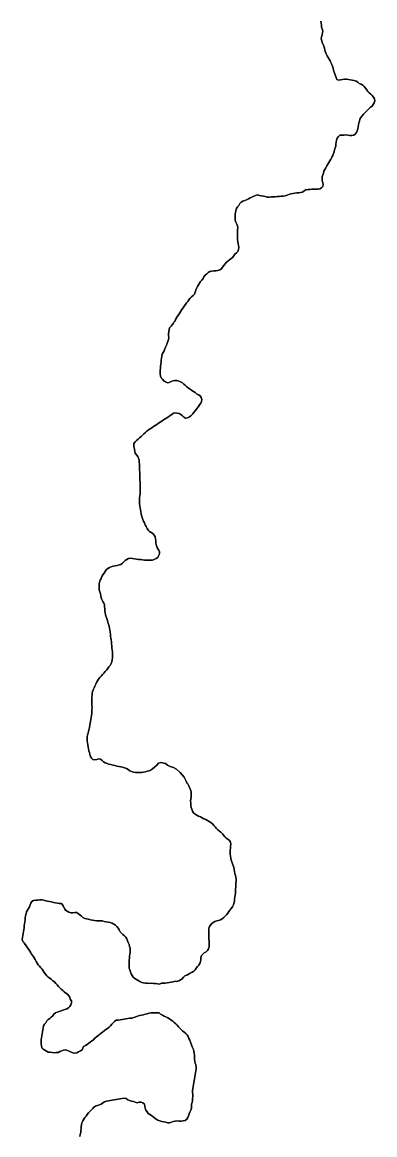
# Model space of a CAD drawing. Header units: inches. Extents: x 141448 to 685535, y 3466439 to 4099221.
# Drawn here: x 434394 to 437755, y 3782327 to 3792955 of the extents above; entities that cross this region are included whole.
import ezdxf

# ---------------------------------------------------------------- set-up
doc = ezdxf.new("R2010")
doc.units = ezdxf.units.IN
doc.header["$MEASUREMENT"] = 0
doc.layers.add('az_county', color=7, linetype='Continuous')

msp = doc.modelspace()

# ---------------------------------------------------------------- linework, layer by layer
at = {"layer": 'az_county'}
for points in [[(437240.15625, 3792964), (437244.34375, 3792945.25), (437247.75, 3792926.75), (437248.15625, 3792908), (437254.9375, 3792890.25), (437259.34375, 3792871.75), (437257.75, 3792852.75), (437253.9375, 3792834), (437248.9375, 3792815.75), (437245.84375, 3792796.75), (437249.65625, 3792778.25), (437255.4375, 3792760.25), (437262.25, 3792742.5), (437269.4375, 3792724.75), (437275.75, 3792706.75), (437280.65625, 3792688.5), (437285.53125, 3792670.25), (437292.84375, 3792652.5), (437300.9375, 3792635.25), (437309.84375, 3792618.25), (437320.15625, 3792602.25), (437330.15625, 3792586.25), (437337.65625, 3792568.75), (437344.9375, 3792551.25), (437352.65625, 3792533.75), (437358.65625, 3792515.75), (437363.65625, 3792497.25), (437369.25, 3792479.25), (437375.25, 3792461.25), (437381.9375, 3792443.25), (437389.15625, 3792425.75), (437395.4375, 3792406.5), (437408.9375, 3792400.25), (437428.34375, 3792405.25), (437447.03125, 3792408.75), (437465.75, 3792411.25), (437484.84375, 3792411.25), (437503.75, 3792409.25), (437522.4375, 3792405.5), (437541.03125, 3792401.25), (437559.75, 3792398), (437577.75, 3792392.25), (437594.25, 3792383), (437608.34375, 3792370.5), (437625.75, 3792362.75), (437641.75, 3792352.5), (437655.84375, 3792339.75), (437667.9375, 3792325), (437679.25, 3792309.75), (437690.25, 3792294.25), (437703.4375, 3792280.25), (437717.34375, 3792267.25), (437731.15625, 3792254.25), (437742.84375, 3792239), (437752.84375, 3792222.75), (437755.34375, 3792204.25), (437750.4375, 3792186), (437741.9375, 3792168.75), (437730.15625, 3792154.25), (437714.75, 3792142.75), (437700.84375, 3792129.75), (437687.25, 3792116.25), (437673.9375, 3792102.75), (437660.65625, 3792089.25), (437647.4375, 3792075.5), (437634.75, 3792061.25), (437624.03125, 3792045.25), (437614.75, 3792029), (437611.4375, 3792010.25), (437604.84375, 3791992.75), (437600.75, 3791974.25), (437597.9375, 3791955.25), (437594.75, 3791936.5), (437589.4375, 3791918.25), (437580.75, 3791901.25), (437569.65625, 3791885.5), (437554.65625, 3791874.75), (437535.53125, 3791871.5), (437516.65625, 3791872.25), (437498.03125, 3791877), (437479.34375, 3791879.5), (437460.4375, 3791876.5), (437441.34375, 3791876.25), (437423.15625, 3791875.5), (437409.03125, 3791862), (437397.25, 3791847), (437391.9375, 3791829), (437388.65625, 3791810.25), (437385.25, 3791791.25), (437383.53125, 3791772.25), (437378.03125, 3791754.25), (437371.65625, 3791736.25), (437367.15625, 3791717.75), (437361.9375, 3791699.5), (437354.9375, 3791681.75), (437346.9375, 3791664.5), (437337.9375, 3791647.75), (437328.4375, 3791631.25), (437318.75, 3791614.75), (437308.9375, 3791598.75), (437299.65625, 3791582), (437290.34375, 3791565.25), (437280.4375, 3791549.25), (437270.84375, 3791532.75), (437266.25, 3791514.25), (437258.9375, 3791497), (437253.25, 3791478.75), (437252.65625, 3791459.75), (437255.4375, 3791441), (437259.84375, 3791422.25), (437264.25, 3791404), (437260.84375, 3791385.25), (437248.65625, 3791371.25), (437230.84375, 3791364), (437211.9375, 3791361.5), (437192.9375, 3791360.75), (437173.9375, 3791359.75), (437154.9375, 3791359.25), (437135.9375, 3791358.25), (437116.9375, 3791356.75), (437098.03125, 3791353.75), (437082.53125, 3791343.75), (437066.84375, 3791332.75), (437048.84375, 3791327), (437029.9375, 3791325.75), (437010.9375, 3791324.75), (436991.9375, 3791322.75), (436973.15625, 3791320), (436954.65625, 3791315.75), (436936.75, 3791309.25), (436918.9375, 3791302.25), (436900.65625, 3791297.25), (436881.84375, 3791294.5), (436862.9375, 3791292.25), (436843.9375, 3791290.25), (436824.90625, 3791288.5), (436805.90625, 3791287.25), (436786.90625, 3791287.25), (436767.90625, 3791286.5), (436748.90625, 3791284), (436730.125, 3791284.25), (436711.90625, 3791290.25), (436693.3125, 3791294), (436674.3125, 3791295.75), (436655.90625, 3791300.75), (436637.625, 3791304.5), (436619.125, 3791300), (436613, 3791297.5), (436601.40625, 3791292.75), (436584.21875, 3791284.75), (436567.21875, 3791276.25), (436550.125, 3791267.75), (436532.8125, 3791259.75), (436515, 3791253.25), (436497.125, 3791245.75), (436480.625, 3791236.75), (436469.71875, 3791221.75), (436459.3125, 3791205.25), (436445.40625, 3791192), (436435.8125, 3791176.25), (436431.21875, 3791157.5), (436427.125, 3791138.75), (436424.8125, 3791120), (436424.40625, 3791101), (436423.90625, 3791081.75), (436425, 3791062.75), (436430.71875, 3791044.75), (436438.8125, 3791027.25), (436447.3125, 3791010.25), (436448.21875, 3790991.75), (436447, 3790972.75), (436445.625, 3790953.25), (436445.625, 3790934.25), (436446.125, 3790915.25), (436446.90625, 3790896.25), (436447.8125, 3790877.25), (436450.125, 3790858.25), (436453.90625, 3790839.75), (436457.21875, 3790821), (436458.625, 3790802), (436455.3125, 3790783), (436448.5, 3790765.5), (436436.125, 3790751.25), (436422.21875, 3790737.75), (436410.40625, 3790722.75), (436398.21875, 3790708.25), (436383.90625, 3790695.75), (436368.71875, 3790684.25), (436353.5, 3790672.75), (436339.3125, 3790660.25), (436327.5, 3790645.25), (436315.40625, 3790630.75), (436303.21875, 3790616), (436292.5, 3790599.75), (436277.625, 3790588.75), (436259.125, 3790583.25), (436240.21875, 3790581.5), (436221.125, 3790580.75), (436202.3125, 3790578), (436184.125, 3790572.25), (436167.625, 3790563.25), (436153.71875, 3790550.25), (436138.90625, 3790537.75), (436126.625, 3790523.75), (436118.125, 3790506.75), (436106.40625, 3790491.5), (436094.8125, 3790476.5), (436083.40625, 3790461.25), (436072.90625, 3790445.5), (436063.90625, 3790428.75), (436056.125, 3790411.25), (436049.125, 3790393.75), (436042.21875, 3790375.75), (436035, 3790358), (436023.5, 3790343.25), (436008.125, 3790332), (435994.625, 3790318.75), (435983.5, 3790303.25), (435971.40625, 3790288.5), (435960.125, 3790273.25), (435949.5, 3790257.25), (435938.71875, 3790241.75), (435927.40625, 3790226.25), (435916.21875, 3790211), (435905.71875, 3790195.25), (435895.71875, 3790179), (435885.71875, 3790162.75), (435875.125, 3790146.75), (435864.90625, 3790130.75), (435855.71875, 3790114.25), (435853.125, 3790100.75), (435846.3125, 3790100.75), (435835.71875, 3790080), (435824.21875, 3790064.75), (435812.3125, 3790050), (435799.3125, 3790036.25), (435795.125, 3790018), (435792.8125, 3789998.75), (435789.21875, 3789980), (435787.90625, 3789961.25), (435791.125, 3789942.25), (435786.90625, 3789924), (435781.125, 3789905.75), (435774.625, 3789888), (435767.71875, 3789870.25), (435760.71875, 3789852.25), (435753.625, 3789834.75), (435745.71875, 3789817.25), (435736.40625, 3789800.75), (435729.40625, 3789783.25), (435725.625, 3789764.5), (435722.40625, 3789745.75), (435719.71875, 3789726.75), (435717.125, 3789707.75), (435714.625, 3789689.25), (435712.40625, 3789670.25), (435710.71875, 3789651.25), (435709.625, 3789632.25), (435708.125, 3789613.25), (435708.71875, 3789594.25), (435711.3125, 3789575.25), (435718.90625, 3789558.25), (435732.40625, 3789544.75), (435745.125, 3789530.25), (435760.3125, 3789519), (435777.21875, 3789510.25), (435795.8125, 3789513.25), (435813, 3789521.75), (435830.71875, 3789528.5), (435849.5, 3789532), (435868.40625, 3789531.25), (435886.90625, 3789526.75), (435904.21875, 3789518.75), (435920.40625, 3789508.75), (435935.40625, 3789497), (435949.71875, 3789484.5), (435964.125, 3789472), (435979.125, 3789460.25), (435994.40625, 3789449), (436009.90625, 3789438), (436025.5, 3789427), (436041.125, 3789416.25), (436056.90625, 3789405.5), (436073.125, 3789395.75), (436088.90625, 3789385.25), (436100.125, 3789369.75), (436106.40625, 3789351.75), (436103.5, 3789333), (436096.40625, 3789315.25), (436085.40625, 3789299.75), (436074.125, 3789284.5), (436062.5, 3789269.25), (436050.90625, 3789254.25), (436039.5, 3789239.25), (436028.21875, 3789223.75), (436016.125, 3789209.25), (436002.625, 3789195.75), (435987.21875, 3789184.25), (435970.21875, 3789175.75), (435951.625, 3789173), (435934.90625, 3789181.75), (435920.71875, 3789194.75), (435906.5, 3789207.75), (435890.625, 3789217.25), (435871.5, 3789220.25), (435852.5, 3789224.25), (435835.21875, 3789219), (435819.3125, 3789207.75), (435803.40625, 3789197.25), (435787.625, 3789186.75), (435771.71875, 3789176.25), (435755.8125, 3789165.75), (435740.125, 3789155.25), (435724.21875, 3789144.75), (435708.40625, 3789134.25), (435692.40625, 3789123.75), (435676.5, 3789113.25), (435660.625, 3789102.75), (435644.71875, 3789092.25), (435628.90625, 3789081.75), (435613.40625, 3789070.75), (435598, 3789059.75), (435582.8125, 3789048.25), (435568.21875, 3789036.25), (435554.125, 3789023.25), (435540.21875, 3789010.25), (435526.625, 3788997), (435512.90625, 3788983.75), (435499.125, 3788970.75), (435484, 3788958.25), (435469.5, 3788945.75), (435459, 3788930.75), (435457.125, 3788911.25), (435459.125, 3788898.25), (435460.125, 3788892.75), (435464.90625, 3788874.25), (435467.21875, 3788855), (435471.125, 3788836.75), (435484.40625, 3788822.75), (435495.5, 3788807.25), (435503.71875, 3788790.25), (435507.625, 3788771.75), (435509.40625, 3788752.75), (435510.625, 3788733.75), (435511.40625, 3788714.75), (435512.125, 3788695.75), (435512.71875, 3788676.75), (435513.3125, 3788657.75), (435514, 3788638.75), (435514.71875, 3788619.75), (435515.5, 3788600.75), (435516.21875, 3788581.75), (435517, 3788562.75), (435517.625, 3788543.75), (435518.21875, 3788524.75), (435518.71875, 3788505.75), (435519.125, 3788486.75), (435519.125, 3788467.75), (435516.90625, 3788448.75), (435513.71875, 3788429.75), (435510.71875, 3788411.25), (435510.125, 3788392.25), (435510.8125, 3788373.25), (435512.625, 3788354.25), (435514.90625, 3788335.25), (435517.71875, 3788316.5), (435520.71875, 3788297.75), (435523.90625, 3788278.75), (435527.5, 3788260.25), (435531.625, 3788241.75), (435536.71875, 3788223.25), (435542.71875, 3788205.25), (435549.90625, 3788187.75), (435559.625, 3788171.25), (435565.625, 3788153.25), (435574, 3788136.25), (435583.625, 3788119.25), (435594.125, 3788103.25), (435606.21875, 3788089.25), (435624, 3788081.75), (435639.21875, 3788070.25), (435650.71875, 3788055.25), (435660, 3788038.25), (435665.71875, 3788020.25), (435666.625, 3788001.25), (435668.90625, 3787982.25), (435671.8125, 3787963.5), (435676.3125, 3787945.25), (435684.40625, 3787927.75), (435694.71875, 3787911.75), (435702.3125, 3787894.25), (435700.90625, 3787875.75), (435693.625, 3787857.75), (435687.3125, 3787840.5), (435669.71875, 3787832.5), (435653, 3787823), (435635.5, 3787816.25), (435616.5, 3787815.75), (435597.3125, 3787816), (435578.21875, 3787815.75), (435559.21875, 3787816.75), (435540.40625, 3787818.75), (435521.5, 3787821.25), (435502.625, 3787823.75), (435483.8125, 3787826.25), (435464.90625, 3787828.75), (435446.125, 3787831.5), (435427.21875, 3787834.25), (435408.3125, 3787833.25), (435391.90625, 3787823.75), (435376.125, 3787813.25), (435360.90625, 3787801.75), (435348.8125, 3787787.25), (435335, 3787775.5), (435316.5, 3787771.25), (435297.90625, 3787766.75), (435279.40625, 3787762.75), (435260.90625, 3787758.25), (435242.40625, 3787753.5), (435224.40625, 3787747.25), (435208.40625, 3787736.75), (435194.90625, 3787723.25), (435184.5, 3787707.25), (435173.90625, 3787691.75), (435163, 3787676), (435154, 3787659.25), (435145.71875, 3787642.25), (435137.90625, 3787624.75), (435130.625, 3787607.25), (435127.125, 3787588.5), (435126.5, 3787569.5), (435127.21875, 3787550.5), (435127.90625, 3787531.25), (435134.5, 3787513.75), (435138.40625, 3787495.25), (435142.125, 3787476.25), (435146.90625, 3787457.75), (435153.125, 3787439.75), (435161.40625, 3787422.75), (435170.71875, 3787406.25), (435176.625, 3787388.25), (435179.40625, 3787369.5), (435180.90625, 3787350.5), (435182.5, 3787331.25), (435184.40625, 3787312.5), (435187.125, 3787293.75), (435193.625, 3787275.75), (435200.625, 3787258.25), (435205.3125, 3787239.75), (435210.40625, 3787221.25), (435216.125, 3787203.25), (435221.40625, 3787184.75), (435225.8125, 3787166.5), (435229.40625, 3787147.75), (435232.40625, 3787129), (435234.125, 3787110), (435235.625, 3787091.25), (435239.125, 3787072.5), (435241.71875, 3787053.75), (435244, 3787034.75), (435246, 3787015.75), (435247.125, 3786996.75), (435248.40625, 3786977.75), (435252.21875, 3786959.25), (435253.125, 3786940.25), (435253.40625, 3786921.25), (435253.625, 3786902.25), (435253.40625, 3786883.25), (435251.8125, 3786864), (435248.40625, 3786845.25), (435241.40625, 3786827.75), (435231.5, 3786811.25), (435220, 3786796.25), (435208.125, 3786781.5), (435195.90625, 3786766.75), (435183.5, 3786752.25), (435171.125, 3786737.75), (435158.90625, 3786723.25), (435146.40625, 3786708.75), (435133.90625, 3786694.5), (435121.71875, 3786679.75), (435111.40625, 3786664), (435102.625, 3786647.25), (435093.90625, 3786630.25), (435085.8125, 3786613), (435077.71875, 3786595.75), (435070.125, 3786578.25), (435064.125, 3786560.25), (435061.125, 3786541.25), (435059.21875, 3786522.25), (435058.125, 3786503.25), (435057.40625, 3786484.25), (435057.40625, 3786465.25), (435057.8125, 3786446.25), (435058.625, 3786427.25), (435058.90625, 3786408.25), (435058.21875, 3786389.25), (435057.21875, 3786370.25), (435055.8125, 3786351.25), (435053.40625, 3786332.5), (435050.125, 3786313.75), (435046.71875, 3786295), (435043.125, 3786276.25), (435039.71875, 3786257.75), (435037.21875, 3786238.75), (435035.90625, 3786219.75), (435031.3125, 3786201.25), (435026.125, 3786183.25), (435020.90625, 3786164.75), (435016.40625, 3786146.25), (435012.90625, 3786127.5), (435011.40625, 3786108.5), (435012.125, 3786089.5), (435014.625, 3786070.75), (435017.71875, 3786052), (435021.3125, 3786033.25), (435025.125, 3786014.5), (435029.21875, 3785996), (435033.90625, 3785977.5), (435038.90625, 3785959.25), (435045.21875, 3785941.25), (435053.125, 3785923.25), (435067.625, 3785912), (435086.5, 3785908), (435105.125, 3785911.75), (435123.625, 3785917.75), (435139.71875, 3785915.75), (435154.3125, 3785903.25), (435168.90625, 3785890.25), (435185, 3785880.25), (435202.40625, 3785872.75), (435220.5, 3785866.75), (435239.3125, 3785863.75), (435257.71875, 3785858.75), (435276.125, 3785853.75), (435294.71875, 3785849.75), (435313.40625, 3785846.25), (435332.125, 3785842.25), (435350.625, 3785838.25), (435368.90625, 3785833.25), (435386.40625, 3785825.5), (435402.71875, 3785815.75), (435418.625, 3785805.25), (435436, 3785797.75), (435454.21875, 3785791.75), (435472.90625, 3785788.75), (435492, 3785788.25), (435511.125, 3785788), (435530, 3785789.25), (435548.8125, 3785791.75), (435567.625, 3785795.25), (435586.21875, 3785799.25), (435604.40625, 3785804.75), (435621.71875, 3785812.75), (435637.21875, 3785823.5), (435653.3125, 3785839), (435678.125, 3785859.25), (435694.3125, 3785877.75), (435715.625, 3785883.75), (435759.625, 3785874.5), (435778.71875, 3785858.25), (435805.125, 3785844.5), (435835.71875, 3785835.25), (435864, 3785820.25), (435900.90625, 3785788.75), (435936.21875, 3785743), (435956.21875, 3785706), (435967.90625, 3785684.25), (435971.21875, 3785678.25), (435983.625, 3785661.25), (435998.71875, 3785622.25), (436005.71875, 3785604.25), (436003.90625, 3785552.75), (435997.625, 3785518.5), (436000.3125, 3785492.25), (436002.21875, 3785473.25), (436005.625, 3785454.75), (436010.3125, 3785436), (436017.40625, 3785418.5), (436027.71875, 3785402.25), (436042.21875, 3785390.25), (436058.625, 3785380.5), (436075.625, 3785371.5), (436092.40625, 3785362.75), (436109.5, 3785354.25), (436126.625, 3785345.75), (436143.625, 3785337.5), (436160.40625, 3785328.5), (436177, 3785319.25), (436193.40625, 3785309.25), (436207.8125, 3785297), (436220.40625, 3785282.75), (436233, 3785268.25), (436245.71875, 3785254.25), (436259.40625, 3785241.25), (436273.90625, 3785228.75), (436288.90625, 3785217), (436302, 3785203.25), (436314.21875, 3785188.75), (436326, 3785173.5), (436338.3125, 3785159.25), (436355, 3785150.25), (436369.71875, 3785138), (436379.71875, 3785121.75), (436381.90625, 3785103.25), (436381.21875, 3785083.75), (436380.21875, 3785064.75), (436378.125, 3785045.75), (436376.71875, 3785026.75), (436377.125, 3785007.75), (436378.8125, 3784988.75), (436383.5, 3784970.25), (436387.625, 3784951.75), (436393.3125, 3784933.75), (436399.90625, 3784915.75), (436406.5, 3784898), (436411.90625, 3784879.75), (436414.90625, 3784861.25), (436417.40625, 3784842.25), (436420.90625, 3784823.25), (436426, 3784805), (436430.8125, 3784786.75), (436433.125, 3784767.75), (436432.90625, 3784748.75), (436432, 3784729.75), (436429.8125, 3784710.75), (436429.40625, 3784691.75), (436428.71875, 3784672.75), (436427.8125, 3784653.75), (436426.40625, 3784634.75), (436424.3125, 3784615.75), (436421.90625, 3784597), (436419.40625, 3784578), (436416.5, 3784559.25), (436412.40625, 3784540.75), (436407.125, 3784522.25), (436398.5, 3784505.5), (436387.3125, 3784490), (436375.625, 3784475), (436364, 3784460), (436353.8125, 3784443.75), (436342, 3784429), (436328.90625, 3784415.25), (436315.8125, 3784401.25), (436301.71875, 3784388.5), (436284.90625, 3784379.75), (436266.8125, 3784373.25), (436247.90625, 3784370.25), (436230, 3784364.75), (436214.21875, 3784354), (436199.90625, 3784341.25), (436186.90625, 3784327.25), (436177.625, 3784310.75), (436172.5, 3784292.25), (436171.71875, 3784273.5), (436172.3125, 3784254.25), (436173, 3784235.25), (436173.625, 3784216.25), (436174.21875, 3784197.25), (436174.71875, 3784178.25), (436175.21875, 3784159.25), (436175.40625, 3784140.25), (436175.21875, 3784121.25), (436169.3125, 3784103.25), (436160.125, 3784086.5), (436147, 3784073.25), (436129.90625, 3784064.25), (436115, 3784052.5), (436102.125, 3784038.5), (436096.71875, 3784020.5), (436095.71875, 3784001.25), (436093.40625, 3783982.5), (436087.21875, 3783964.5), (436076.5, 3783948.75), (436064.21875, 3783934.25), (436051.3125, 3783920.25), (436041.21875, 3783904), (436028.40625, 3783890.25), (436012.90625, 3783879.5), (435996.3125, 3783869.75), (435979.71875, 3783860.5), (435962.40625, 3783852.5), (435945.125, 3783844.25), (435931.21875, 3783831.75), (435917.90625, 3783818), (435902.71875, 3783806.75), (435886.40625, 3783796.5), (435868.8125, 3783792.25), (435850.5, 3783793.5), (435831.8125, 3783789.25), (435813.125, 3783785.25), (435794.40625, 3783781.5), (435775.71875, 3783777.75), (435757, 3783775.25), (435737.90625, 3783775.75), (435721.71875, 3783776.25), (435702.90625, 3783765.75), (435684.21875, 3783768.75), (435665.3125, 3783771), (435646.40625, 3783773.25), (435627.40625, 3783774.75), (435608.40625, 3783773.75), (435589.40625, 3783774.25), (435570.21875, 3783775), (435551.40625, 3783777.75), (435533.3125, 3783783), (435515.71875, 3783790.75), (435498.90625, 3783799.5), (435483.125, 3783810), (435466.8125, 3783820.25), (435451.90625, 3783831.75), (435441.625, 3783847.75), (435433.125, 3783864.75), (435426.8125, 3783882.75), (435421, 3783901.25), (435413.21875, 3783918.75), (435412.21875, 3783937.25), (435412.40625, 3783956.25), (435413.21875, 3783975.25), (435414.40625, 3783994.25), (435415.71875, 3784013.25), (435417, 3784032.5), (435419, 3784051.25), (435421.40625, 3784070.25), (435422.71875, 3784089.25), (435421.71875, 3784108.25), (435417.90625, 3784127), (435411.71875, 3784144.75), (435404.90625, 3784162.75), (435397.625, 3784180.25), (435389.90625, 3784197.75), (435380.625, 3784214.25), (435368.125, 3784228.75), (435354, 3784241.75), (435339.125, 3784253.75), (435326.125, 3784267.25), (435318.21875, 3784284.75), (435308.90625, 3784301.25), (435296.71875, 3784315.75), (435282.71875, 3784328.75), (435267.21875, 3784339.75), (435250.8125, 3784349.25), (435232.21875, 3784353.5), (435213.40625, 3784356.75), (435194.8125, 3784360.25), (435176.21875, 3784364.5), (435157.8125, 3784369.75), (435139.125, 3784371.75), (435120, 3784370.25), (435101, 3784371.5), (435082.125, 3784373.5), (435063.40625, 3784377.25), (435044.90625, 3784381.75), (435026.40625, 3784386.25), (435007.71875, 3784390), (434989, 3784393.5), (434972.71875, 3784403.75), (434957.90625, 3784414.75), (434943.21875, 3784426.75), (434928.625, 3784439.25), (434913.21875, 3784450), (434894.21875, 3784452), (434875.3125, 3784447.25), (434857.125, 3784447.5), (434839.21875, 3784454.75), (434821.90625, 3784463), (434805.8125, 3784473.25), (434795.40625, 3784489.25), (434787.125, 3784506.25), (434778.125, 3784523.75), (434766.3125, 3784537.25), (434746.90625, 3784536.25), (434728.21875, 3784539.5), (434709.3125, 3784542.25), (434690.625, 3784545.75), (434673, 3784553), (434654.21875, 3784555.75), (434635.40625, 3784558.25), (434617, 3784563.25), (434598.40625, 3784567.5), (434579.625, 3784570.25), (434560.625, 3784570), (434541.71875, 3784568.25), (434522.625, 3784569.5), (434502.125, 3784565.75), (434484.90625, 3784556.5), (434475.125, 3784541), (434470.40625, 3784522.25), (434462.3125, 3784505.25), (434452.90625, 3784488.75), (434443.625, 3784472.25), (434434.90625, 3784455.25), (434429.71875, 3784436.75), (434425.40625, 3784418.25), (434422, 3784399.75), (434420, 3784380.75), (434417.90625, 3784361.75), (434415.5, 3784343), (434413.125, 3784324.25), (434410.71875, 3784305.25), (434408.21875, 3784286.25), (434405.5, 3784267.5), (434402.71875, 3784248.75), (434398.40625, 3784229.75), (434394.3125, 3784211.25), (434393.625, 3784192.75), (434400.21875, 3784174.5), (434411.5, 3784159.25), (434422.125, 3784143.5), (434433.625, 3784128.25), (434444.40625, 3784112.75), (434454.8125, 3784096.75), (434465.21875, 3784080.75), (434475.625, 3784064.75), (434482.625, 3784053.75), (434496.125, 3784032.75), (434506.21875, 3784016.75), (434516.40625, 3784000.5), (434525, 3783983.75), (434534.8125, 3783967.25), (434545.71875, 3783951.75), (434557.625, 3783937), (434571, 3783923.25), (434582.625, 3783908.25), (434593, 3783892.25), (434603.40625, 3783876.25), (434614.71875, 3783861.25), (434627.3125, 3783846.75), (434640.625, 3783833.25), (434655.90625, 3783822.25), (434670.90625, 3783810.25), (434685.40625, 3783798), (434700.71875, 3783786.75), (434713.90625, 3783773.25), (434725.5, 3783758), (434738.625, 3783744.25), (434752, 3783730.75), (434765.71875, 3783717.5), (434779.625, 3783704.25), (434794.125, 3783692), (434808.90625, 3783680.25), (434824.40625, 3783669), (434838.21875, 3783655.75), (434848.71875, 3783640.25), (434850.625, 3783621.75), (434862.125, 3783607.25), (434862.625, 3783587.75), (434857.90625, 3783569.75), (434846.71875, 3783553.75), (434833, 3783540.5), (434817.125, 3783530.25), (434799.3125, 3783523.25), (434781.21875, 3783517.25), (434763.21875, 3783511.25), (434745.21875, 3783505.25), (434727.3125, 3783498.5), (434709.71875, 3783491.25), (434695.21875, 3783479.5), (434683.71875, 3783464.25), (434670.40625, 3783450.75), (434656, 3783438.25), (434640.125, 3783427.25), (434626.8125, 3783414.25), (434617, 3783397.75), (434605.71875, 3783382.25), (434595.8125, 3783366.5), (434593.125, 3783347.75), (434590.3125, 3783328.75), (434586.21875, 3783310.25), (434582.3125, 3783291.75), (434579.125, 3783272.75), (434576.3125, 3783254), (434574.71875, 3783235), (434574.125, 3783216), (434574.21875, 3783197), (434576.125, 3783178), (434579.90625, 3783159.25), (434591.8125, 3783144.75), (434609, 3783136.75), (434624.71875, 3783125.75), (434640.40625, 3783116.25), (434659.625, 3783115.75), (434678.625, 3783113.75), (434697.40625, 3783111.5), (434716.40625, 3783111.75), (434735.40625, 3783114.25), (434752.90625, 3783121.25), (434769.71875, 3783130.25), (434787.625, 3783136.75), (434806.625, 3783137.25), (434825.125, 3783133.25), (434842.21875, 3783124.75), (434859.40625, 3783116.25), (434876.90625, 3783108.5), (434895.71875, 3783106.25), (434914.40625, 3783109.25), (434930.625, 3783119.25), (434947.5, 3783128.25), (434963.5, 3783137.75), (434970.40625, 3783155.25), (434978.71875, 3783171.75), (434995.625, 3783180.5), (435012.5, 3783189.25), (435027.3125, 3783201), (435042, 3783213.25), (435057.71875, 3783223.75), (435072.90625, 3783235.25), (435086, 3783249.25), (435100, 3783262), (435114.8125, 3783273.75), (435129.8125, 3783285.75), (435144.90625, 3783297.25), (435160.125, 3783308.75), (435175.21875, 3783320.25), (435190.3125, 3783331.75), (435205.40625, 3783343.25), (435220.8125, 3783354.5), (435234.40625, 3783367.75), (435246.40625, 3783382.75), (435259.8125, 3783396.25), (435273.625, 3783409.5), (435288.40625, 3783420.5), (435307.71875, 3783421.5), (435326.5, 3783424.5), (435345.21875, 3783427.75), (435363.90625, 3783431.25), (435382.71875, 3783434.75), (435401.40625, 3783437.75), (435420.40625, 3783439.75), (435439.21875, 3783441.75), (435457.71875, 3783446.25), (435475.5, 3783453), (435493.125, 3783460.5), (435511.125, 3783466.25), (435529.625, 3783470.75), (435548.40625, 3783474.25), (435567.125, 3783477.75), (435585.5, 3783482.5), (435603.90625, 3783487.75), (435622.3125, 3783492.25), (435641.125, 3783492.5), (435660.21875, 3783490.5), (435679.625, 3783491.75), (435698, 3783490.75), (435713.21875, 3783479), (435719.125, 3783475.5), (435729.71875, 3783469.5), (435746.71875, 3783460.75), (435763.8125, 3783452.5), (435780.40625, 3783443.25), (435796.90625, 3783433.75), (435812.90625, 3783423.25), (435828.21875, 3783412), (435842.90625, 3783400), (435857.3125, 3783387.5), (435870.8125, 3783374.25), (435882.90625, 3783359.25), (435895.125, 3783344.75), (435908.21875, 3783331.25), (435923.21875, 3783319.25), (435938.3125, 3783307.75), (435953.125, 3783295.75), (435966.40625, 3783282.25), (435975, 3783265.25), (435983.625, 3783248.25), (435991.90625, 3783231), (435998.625, 3783213.25), (436004.90625, 3783195.25), (436011.40625, 3783177.25), (436018.21875, 3783159.75), (436025.3125, 3783142), (436028.71875, 3783123.25), (436034.125, 3783105.25), (436037.125, 3783086.5), (436037.125, 3783067.25), (436037.5, 3783048.25), (436039.90625, 3783029.5), (436040.40625, 3783023.75), (436041.625, 3783010.5), (436050.21875, 3782993.75), (436053.625, 3782975), (436052.90625, 3782956), (436050.40625, 3782937), (436047.3125, 3782918.25), (436043.90625, 3782899.75), (436040.5, 3782880.75), (436036.90625, 3782862.25), (436033.40625, 3782843.5), (436029.8125, 3782824.75), (436026.3125, 3782806.25), (436022.8125, 3782787.25), (436019.5, 3782768.75), (436016.3125, 3782749.75), (436016.3125, 3782731), (436020, 3782712.25), (436019.625, 3782693.25), (436017.8125, 3782674.25), (436016.125, 3782655.25), (436013.625, 3782636.25), (436009.125, 3782618), (436009.125, 3782598.75), (436006.625, 3782580), (436001.5, 3782561.75), (435993.40625, 3782544.5), (435986.40625, 3782526.75), (435979.8125, 3782508.75), (435973.3125, 3782491), (435961.90625, 3782475.25), (435946.8125, 3782464.25), (435928.40625, 3782459), (435909.40625, 3782456.75), (435890.40625, 3782457.75), (435871.40625, 3782459.5), (435852.5, 3782457.75), (435833.71875, 3782453.75), (435815.90625, 3782447.25), (435797.71875, 3782440.25), (435779.625, 3782440), (435761.3125, 3782446.5), (435742.71875, 3782451.25), (435724.125, 3782454.75), (435713.71875, 3782457.75), (435705.8125, 3782460), (435687.71875, 3782466.25), (435670.90625, 3782474.75), (435656.625, 3782487.25), (435641.90625, 3782499.75), (435625.71875, 3782509.75), (435609.625, 3782520.25), (435595, 3782532), (435583.3125, 3782547), (435573.625, 3782563.5), (435566.21875, 3782581.25), (435562.71875, 3782600), (435557.90625, 3782618), (435544.40625, 3782631.75), (435527.125, 3782638.75), (435508, 3782638), (435489.40625, 3782633), (435471.5, 3782637.25), (435453.3125, 3782643.5), (435434.71875, 3782647.25), (435416.90625, 3782654), (435399.71875, 3782662.25), (435383.21875, 3782672.25), (435365.125, 3782675.75), (435345.8125, 3782674), (435326.90625, 3782671.5), (435308.21875, 3782668.25), (435289.40625, 3782664.75), (435270.71875, 3782661.25), (435252.125, 3782657.75), (435233.40625, 3782653.75), (435214.71875, 3782650.25), (435195.71875, 3782647.75), (435178.125, 3782642), (435162.40625, 3782630.75), (435146.40625, 3782620.5), (435129.125, 3782612.75), (435111.21875, 3782606.25), (435093, 3782600.75), (435077.40625, 3782591.75), (435065.125, 3782577.25), (435051.8125, 3782563.75), (435038.625, 3782550), (435025.5, 3782536.25), (435013.40625, 3782521.25), (435002.21875, 3782506.25), (434991.21875, 3782490.75), (434980.625, 3782474.75), (434969.90625, 3782459), (434961.8125, 3782442), (434957.40625, 3782423.25), (434954.5, 3782404.75), (434953.71875, 3782385.75), (434953.40625, 3782366.5), (434951.125, 3782347.75), (434947.21875, 3782328.75), (434944.125, 3782310.25)], [(434944.125, 3782310.25), (434947.21875, 3782328.75), (434951.125, 3782347.75), (434953.40625, 3782366.5), (434953.71875, 3782385.75), (434954.5, 3782404.75), (434957.40625, 3782423.25), (434961.8125, 3782442), (434969.90625, 3782459), (434980.625, 3782474.75), (434991.21875, 3782490.75), (435002.21875, 3782506.25), (435013.40625, 3782521.25), (435025.5, 3782536.25), (435038.625, 3782550), (435051.8125, 3782563.75), (435065.125, 3782577.25), (435077.40625, 3782591.75), (435093, 3782600.75), (435111.21875, 3782606.25), (435129.125, 3782612.75), (435146.40625, 3782620.5), (435162.40625, 3782630.75), (435178.125, 3782642), (435195.71875, 3782647.75), (435214.71875, 3782650.25), (435233.40625, 3782653.75), (435252.125, 3782657.75), (435270.71875, 3782661.25), (435289.40625, 3782664.75), (435308.21875, 3782668.25), (435326.90625, 3782671.5), (435345.8125, 3782674), (435365.125, 3782675.75), (435383.21875, 3782672.25), (435399.71875, 3782662.25), (435416.90625, 3782654), (435434.71875, 3782647.25), (435453.3125, 3782643.5), (435471.5, 3782637.25), (435489.40625, 3782633), (435508, 3782638), (435527.125, 3782638.75), (435544.40625, 3782631.75), (435557.90625, 3782618), (435562.71875, 3782600), (435566.21875, 3782581.25), (435573.625, 3782563.5), (435583.3125, 3782547), (435595, 3782532), (435609.625, 3782520.25), (435625.71875, 3782509.75), (435641.90625, 3782499.75), (435656.625, 3782487.25), (435670.90625, 3782474.75), (435687.71875, 3782466.25), (435705.8125, 3782460), (435713.71875, 3782457.75), (435724.125, 3782454.75), (435742.71875, 3782451.25), (435761.3125, 3782446.5), (435779.625, 3782440), (435797.71875, 3782440.25), (435815.90625, 3782447.25), (435833.71875, 3782453.75), (435852.5, 3782457.75), (435871.40625, 3782459.5), (435890.40625, 3782457.75), (435909.40625, 3782456.75), (435928.40625, 3782459), (435946.8125, 3782464.25), (435961.90625, 3782475.25), (435973.3125, 3782491), (435979.8125, 3782508.75), (435986.40625, 3782526.75), (435993.40625, 3782544.5), (436001.5, 3782561.75), (436006.625, 3782580), (436009.125, 3782598.75), (436009.125, 3782618), (436013.625, 3782636.25), (436016.125, 3782655.25), (436017.8125, 3782674.25), (436019.625, 3782693.25), (436020, 3782712.25), (436016.3125, 3782731), (436016.3125, 3782749.75), (436019.5, 3782768.75), (436022.8125, 3782787.25), (436026.3125, 3782806.25), (436029.8125, 3782824.75), (436033.40625, 3782843.5), (436036.90625, 3782862.25), (436040.5, 3782880.75), (436043.90625, 3782899.75), (436047.3125, 3782918.25), (436050.40625, 3782937), (436052.90625, 3782956), (436053.625, 3782975), (436050.21875, 3782993.75), (436041.625, 3783010.5), (436040.40625, 3783023.75), (436039.90625, 3783029.5), (436037.5, 3783048.25), (436037.125, 3783067.25), (436037.125, 3783086.5), (436034.125, 3783105.25), (436028.71875, 3783123.25), (436025.3125, 3783142), (436018.21875, 3783159.75), (436011.40625, 3783177.25), (436004.90625, 3783195.25), (435998.625, 3783213.25), (435991.90625, 3783231), (435983.625, 3783248.25), (435975, 3783265.25), (435966.40625, 3783282.25), (435953.125, 3783295.75), (435938.3125, 3783307.75), (435923.21875, 3783319.25), (435908.21875, 3783331.25), (435895.125, 3783344.75), (435882.90625, 3783359.25), (435870.8125, 3783374.25), (435857.3125, 3783387.5), (435842.90625, 3783400), (435828.21875, 3783412), (435812.90625, 3783423.25), (435796.90625, 3783433.75), (435780.40625, 3783443.25), (435763.8125, 3783452.5), (435746.71875, 3783460.75), (435729.71875, 3783469.5), (435719.125, 3783475.5), (435713.21875, 3783479), (435698, 3783490.75), (435679.625, 3783491.75), (435660.21875, 3783490.5), (435641.125, 3783492.5), (435622.3125, 3783492.25), (435603.90625, 3783487.75), (435585.5, 3783482.5), (435567.125, 3783477.75), (435548.40625, 3783474.25), (435529.625, 3783470.75), (435511.125, 3783466.25), (435493.125, 3783460.5), (435475.5, 3783453), (435457.71875, 3783446.25), (435439.21875, 3783441.75), (435420.40625, 3783439.75), (435401.40625, 3783437.75), (435382.71875, 3783434.75), (435363.90625, 3783431.25), (435345.21875, 3783427.75), (435326.5, 3783424.5), (435307.71875, 3783421.5), (435288.40625, 3783420.5), (435273.625, 3783409.5), (435259.8125, 3783396.25), (435246.40625, 3783382.75), (435234.40625, 3783367.75), (435220.8125, 3783354.5), (435205.40625, 3783343.25), (435190.3125, 3783331.75), (435175.21875, 3783320.25), (435160.125, 3783308.75), (435144.90625, 3783297.25), (435129.8125, 3783285.75), (435114.8125, 3783273.75), (435100, 3783262), (435086, 3783249.25), (435072.90625, 3783235.25), (435057.71875, 3783223.75), (435042, 3783213.25), (435027.3125, 3783201), (435012.5, 3783189.25), (434995.625, 3783180.5), (434978.71875, 3783171.75), (434970.40625, 3783155.25), (434963.5, 3783137.75), (434947.5, 3783128.25), (434930.625, 3783119.25), (434914.40625, 3783109.25), (434895.71875, 3783106.25), (434876.90625, 3783108.5), (434859.40625, 3783116.25), (434842.21875, 3783124.75), (434825.125, 3783133.25), (434806.625, 3783137.25), (434787.625, 3783136.75), (434769.71875, 3783130.25), (434752.90625, 3783121.25), (434735.40625, 3783114.25), (434716.40625, 3783111.75), (434697.40625, 3783111.5), (434678.625, 3783113.75), (434659.625, 3783115.75), (434640.40625, 3783116.25), (434624.71875, 3783125.75), (434609, 3783136.75), (434591.8125, 3783144.75), (434579.90625, 3783159.25), (434576.125, 3783178), (434574.21875, 3783197), (434574.125, 3783216), (434574.71875, 3783235), (434576.3125, 3783254), (434579.125, 3783272.75), (434582.3125, 3783291.75), (434586.21875, 3783310.25), (434590.3125, 3783328.75), (434593.125, 3783347.75), (434595.8125, 3783366.5), (434605.71875, 3783382.25), (434617, 3783397.75), (434626.8125, 3783414.25), (434640.125, 3783427.25), (434656, 3783438.25), (434670.40625, 3783450.75), (434683.71875, 3783464.25), (434695.21875, 3783479.5), (434709.71875, 3783491.25), (434727.3125, 3783498.5), (434745.21875, 3783505.25), (434763.21875, 3783511.25), (434781.21875, 3783517.25), (434799.3125, 3783523.25), (434817.125, 3783530.25), (434833, 3783540.5), (434846.71875, 3783553.75), (434857.90625, 3783569.75), (434862.625, 3783587.75), (434862.125, 3783607.25), (434850.625, 3783621.75), (434848.71875, 3783640.25), (434838.21875, 3783655.75), (434824.40625, 3783669), (434808.90625, 3783680.25), (434794.125, 3783692), (434779.625, 3783704.25), (434765.71875, 3783717.5), (434752, 3783730.75), (434738.625, 3783744.25), (434725.5, 3783758), (434713.90625, 3783773.25), (434700.71875, 3783786.75), (434685.40625, 3783798), (434670.90625, 3783810.25), (434655.90625, 3783822.25), (434640.625, 3783833.25), (434627.3125, 3783846.75), (434614.71875, 3783861.25), (434603.40625, 3783876.25), (434593, 3783892.25), (434582.625, 3783908.25), (434571, 3783923.25), (434557.625, 3783937), (434545.71875, 3783951.75), (434534.8125, 3783967.25), (434525, 3783983.75), (434516.40625, 3784000.5), (434506.21875, 3784016.75), (434496.125, 3784032.75), (434482.625, 3784053.75), (434475.625, 3784064.75), (434465.21875, 3784080.75), (434454.8125, 3784096.75), (434444.40625, 3784112.75), (434433.625, 3784128.25), (434422.125, 3784143.5), (434411.5, 3784159.25), (434400.21875, 3784174.5), (434393.625, 3784192.75), (434394.3125, 3784211.25), (434398.40625, 3784229.75), (434402.71875, 3784248.75), (434405.5, 3784267.5), (434408.21875, 3784286.25), (434410.71875, 3784305.25), (434413.125, 3784324.25), (434415.5, 3784343), (434417.90625, 3784361.75), (434420, 3784380.75), (434422, 3784399.75), (434425.40625, 3784418.25), (434429.71875, 3784436.75), (434434.90625, 3784455.25), (434443.625, 3784472.25), (434452.90625, 3784488.75), (434462.3125, 3784505.25), (434470.40625, 3784522.25), (434475.125, 3784541), (434484.90625, 3784556.5), (434502.125, 3784565.75), (434522.625, 3784569.5), (434541.71875, 3784568.25), (434560.625, 3784570), (434579.625, 3784570.25), (434598.40625, 3784567.5), (434617, 3784563.25), (434635.40625, 3784558.25), (434654.21875, 3784555.75), (434673, 3784553), (434690.625, 3784545.75), (434709.3125, 3784542.25), (434728.21875, 3784539.5), (434746.90625, 3784536.25), (434766.3125, 3784537.25), (434778.125, 3784523.75), (434787.125, 3784506.25), (434795.40625, 3784489.25), (434805.8125, 3784473.25), (434821.90625, 3784463), (434839.21875, 3784454.75), (434857.125, 3784447.5), (434875.3125, 3784447.25), (434894.21875, 3784452), (434913.21875, 3784450), (434928.625, 3784439.25), (434943.21875, 3784426.75), (434957.90625, 3784414.75), (434972.71875, 3784403.75), (434989, 3784393.5), (435007.71875, 3784390), (435026.40625, 3784386.25), (435044.90625, 3784381.75), (435063.40625, 3784377.25), (435082.125, 3784373.5), (435101, 3784371.5), (435120, 3784370.25), (435139.125, 3784371.75), (435157.8125, 3784369.75), (435176.21875, 3784364.5), (435194.8125, 3784360.25), (435213.40625, 3784356.75), (435232.21875, 3784353.5), (435250.8125, 3784349.25), (435267.21875, 3784339.75), (435282.71875, 3784328.75), (435296.71875, 3784315.75), (435308.90625, 3784301.25), (435318.21875, 3784284.75), (435326.125, 3784267.25), (435339.125, 3784253.75), (435354, 3784241.75), (435368.125, 3784228.75), (435380.625, 3784214.25), (435389.90625, 3784197.75), (435397.625, 3784180.25), (435404.90625, 3784162.75), (435411.71875, 3784144.75), (435417.90625, 3784127), (435421.71875, 3784108.25), (435422.71875, 3784089.25), (435421.40625, 3784070.25), (435419, 3784051.25), (435417, 3784032.5), (435415.71875, 3784013.25), (435414.40625, 3783994.25), (435413.21875, 3783975.25), (435412.40625, 3783956.25), (435412.21875, 3783937.25), (435413.21875, 3783918.75), (435421, 3783901.25), (435426.8125, 3783882.75), (435433.125, 3783864.75), (435441.625, 3783847.75), (435451.90625, 3783831.75), (435466.8125, 3783820.25), (435483.125, 3783810), (435498.90625, 3783799.5), (435515.71875, 3783790.75), (435533.3125, 3783783), (435551.40625, 3783777.75), (435570.21875, 3783775), (435589.40625, 3783774.25), (435608.40625, 3783773.75), (435627.40625, 3783774.75), (435646.40625, 3783773.25), (435665.3125, 3783771), (435684.21875, 3783768.75), (435702.90625, 3783765.75), (435721.71875, 3783776.25), (435737.90625, 3783775.75), (435757, 3783775.25), (435775.71875, 3783777.75), (435794.40625, 3783781.5), (435813.125, 3783785.25), (435831.8125, 3783789.25), (435850.5, 3783793.5), (435868.8125, 3783792.25), (435886.40625, 3783796.5), (435902.71875, 3783806.75), (435917.90625, 3783818), (435931.21875, 3783831.75), (435945.125, 3783844.25), (435962.40625, 3783852.5), (435979.71875, 3783860.5), (435996.3125, 3783869.75), (436012.90625, 3783879.5), (436028.40625, 3783890.25), (436041.21875, 3783904), (436051.3125, 3783920.25), (436064.21875, 3783934.25), (436076.5, 3783948.75), (436087.21875, 3783964.5), (436093.40625, 3783982.5), (436095.71875, 3784001.25), (436096.71875, 3784020.5), (436102.125, 3784038.5), (436115, 3784052.5), (436129.90625, 3784064.25), (436147, 3784073.25), (436160.125, 3784086.5), (436169.3125, 3784103.25), (436175.21875, 3784121.25), (436175.40625, 3784140.25), (436175.21875, 3784159.25), (436174.71875, 3784178.25), (436174.21875, 3784197.25), (436173.625, 3784216.25), (436173, 3784235.25), (436172.3125, 3784254.25), (436171.71875, 3784273.5), (436172.5, 3784292.25), (436177.625, 3784310.75), (436186.90625, 3784327.25), (436199.90625, 3784341.25), (436214.21875, 3784354), (436230, 3784364.75), (436247.90625, 3784370.25), (436266.8125, 3784373.25), (436284.90625, 3784379.75), (436301.71875, 3784388.5), (436315.8125, 3784401.25), (436328.90625, 3784415.25), (436342, 3784429), (436353.8125, 3784443.75), (436364, 3784460), (436375.625, 3784475), (436387.3125, 3784490), (436398.5, 3784505.5), (436407.125, 3784522.25), (436412.40625, 3784540.75), (436416.5, 3784559.25), (436419.40625, 3784578), (436421.90625, 3784597), (436424.3125, 3784615.75), (436426.40625, 3784634.75), (436427.8125, 3784653.75), (436428.71875, 3784672.75), (436429.40625, 3784691.75), (436429.8125, 3784710.75), (436432, 3784729.75), (436432.90625, 3784748.75), (436433.125, 3784767.75), (436430.8125, 3784786.75), (436426, 3784805), (436420.90625, 3784823.25), (436417.40625, 3784842.25), (436414.90625, 3784861.25), (436411.90625, 3784879.75), (436406.5, 3784898), (436399.90625, 3784915.75), (436393.3125, 3784933.75), (436387.625, 3784951.75), (436383.5, 3784970.25), (436378.8125, 3784988.75), (436377.125, 3785007.75), (436376.71875, 3785026.75), (436378.125, 3785045.75), (436380.21875, 3785064.75), (436381.21875, 3785083.75), (436381.90625, 3785103.25), (436379.71875, 3785121.75), (436369.71875, 3785138), (436355, 3785150.25), (436338.3125, 3785159.25), (436326, 3785173.5), (436314.21875, 3785188.75), (436302, 3785203.25), (436288.90625, 3785217), (436273.90625, 3785228.75), (436259.40625, 3785241.25), (436245.71875, 3785254.25), (436233, 3785268.25), (436220.40625, 3785282.75), (436207.8125, 3785297), (436193.40625, 3785309.25), (436177, 3785319.25), (436160.40625, 3785328.5), (436143.625, 3785337.5), (436126.625, 3785345.75), (436109.5, 3785354.25), (436092.40625, 3785362.75), (436075.625, 3785371.5), (436058.625, 3785380.5), (436042.21875, 3785390.25), (436027.71875, 3785402.25), (436017.40625, 3785418.5), (436010.3125, 3785436), (436005.625, 3785454.75), (436002.21875, 3785473.25), (436000.3125, 3785492.25), (435997.625, 3785518.5), (436003.90625, 3785552.75), (436005.71875, 3785604.25), (435998.71875, 3785622.25), (435983.625, 3785661.25), (435971.21875, 3785678.25), (435967.90625, 3785684.25), (435956.21875, 3785706), (435936.21875, 3785743), (435900.90625, 3785788.75), (435864, 3785820.25), (435835.71875, 3785835.25), (435805.125, 3785844.5), (435778.71875, 3785858.25), (435759.625, 3785874.5), (435715.625, 3785883.75), (435694.3125, 3785877.75), (435678.125, 3785859.25), (435653.3125, 3785839), (435637.21875, 3785823.5), (435621.71875, 3785812.75), (435604.40625, 3785804.75), (435586.21875, 3785799.25), (435567.625, 3785795.25), (435548.8125, 3785791.75), (435530, 3785789.25), (435511.125, 3785788), (435492, 3785788.25), (435472.90625, 3785788.75), (435454.21875, 3785791.75), (435436, 3785797.75), (435418.625, 3785805.25), (435402.71875, 3785815.75), (435386.40625, 3785825.5), (435368.90625, 3785833.25), (435350.625, 3785838.25), (435332.125, 3785842.25), (435313.40625, 3785846.25), (435294.71875, 3785849.75), (435276.125, 3785853.75), (435257.71875, 3785858.75), (435239.3125, 3785863.75), (435220.5, 3785866.75), (435202.40625, 3785872.75), (435185, 3785880.25), (435168.90625, 3785890.25), (435154.3125, 3785903.25), (435139.71875, 3785915.75), (435123.625, 3785917.75), (435105.125, 3785911.75), (435086.5, 3785908), (435067.625, 3785912), (435053.125, 3785923.25), (435045.21875, 3785941.25), (435038.90625, 3785959.25), (435033.90625, 3785977.5), (435029.21875, 3785996), (435025.125, 3786014.5), (435021.3125, 3786033.25), (435017.71875, 3786052), (435014.625, 3786070.75), (435012.125, 3786089.5), (435011.40625, 3786108.5), (435012.90625, 3786127.5), (435016.40625, 3786146.25), (435020.90625, 3786164.75), (435026.125, 3786183.25), (435031.3125, 3786201.25), (435035.90625, 3786219.75), (435037.21875, 3786238.75), (435039.71875, 3786257.75), (435043.125, 3786276.25), (435046.71875, 3786295), (435050.125, 3786313.75), (435053.40625, 3786332.5), (435055.8125, 3786351.25), (435057.21875, 3786370.25), (435058.21875, 3786389.25), (435058.90625, 3786408.25), (435058.625, 3786427.25), (435057.8125, 3786446.25), (435057.40625, 3786465.25), (435057.40625, 3786484.25), (435058.125, 3786503.25), (435059.21875, 3786522.25), (435061.125, 3786541.25), (435064.125, 3786560.25), (435070.125, 3786578.25), (435077.71875, 3786595.75), (435085.8125, 3786613), (435093.90625, 3786630.25), (435102.625, 3786647.25), (435111.40625, 3786664), (435121.71875, 3786679.75), (435133.90625, 3786694.5), (435146.40625, 3786708.75), (435158.90625, 3786723.25), (435171.125, 3786737.75), (435183.5, 3786752.25), (435195.90625, 3786766.75), (435208.125, 3786781.5), (435220, 3786796.25), (435231.5, 3786811.25), (435241.40625, 3786827.75), (435248.40625, 3786845.25), (435251.8125, 3786864), (435253.40625, 3786883.25), (435253.625, 3786902.25), (435253.40625, 3786921.25), (435253.125, 3786940.25), (435252.21875, 3786959.25), (435248.40625, 3786977.75), (435247.125, 3786996.75), (435246, 3787015.75), (435244, 3787034.75), (435241.71875, 3787053.75), (435239.125, 3787072.5), (435235.625, 3787091.25), (435234.125, 3787110), (435232.40625, 3787129), (435229.40625, 3787147.75), (435225.8125, 3787166.5), (435221.40625, 3787184.75), (435216.125, 3787203.25), (435210.40625, 3787221.25), (435205.3125, 3787239.75), (435200.625, 3787258.25), (435193.625, 3787275.75), (435187.125, 3787293.75), (435184.40625, 3787312.5), (435182.5, 3787331.25), (435180.90625, 3787350.5), (435179.40625, 3787369.5), (435176.625, 3787388.25), (435170.71875, 3787406.25), (435161.40625, 3787422.75), (435153.125, 3787439.75), (435146.90625, 3787457.75), (435142.125, 3787476.25), (435138.40625, 3787495.25), (435134.5, 3787513.75), (435127.90625, 3787531.25), (435127.21875, 3787550.5), (435126.5, 3787569.5), (435127.125, 3787588.5), (435130.625, 3787607.25), (435137.90625, 3787624.75), (435145.71875, 3787642.25), (435154, 3787659.25), (435163, 3787676), (435173.90625, 3787691.75), (435184.5, 3787707.25), (435194.90625, 3787723.25), (435208.40625, 3787736.75), (435224.40625, 3787747.25), (435242.40625, 3787753.5), (435260.90625, 3787758.25), (435279.40625, 3787762.75), (435297.90625, 3787766.75), (435316.5, 3787771.25), (435335, 3787775.5), (435348.8125, 3787787.25), (435360.90625, 3787801.75), (435376.125, 3787813.25), (435391.90625, 3787823.75), (435408.3125, 3787833.25), (435427.21875, 3787834.25), (435446.125, 3787831.5), (435464.90625, 3787828.75), (435483.8125, 3787826.25), (435502.625, 3787823.75), (435521.5, 3787821.25), (435540.40625, 3787818.75), (435559.21875, 3787816.75), (435578.21875, 3787815.75), (435597.3125, 3787816), (435616.5, 3787815.75), (435635.5, 3787816.25), (435653, 3787823), (435669.71875, 3787832.5), (435687.3125, 3787840.5), (435693.625, 3787857.75), (435700.90625, 3787875.75), (435702.3125, 3787894.25), (435694.71875, 3787911.75), (435684.40625, 3787927.75), (435676.3125, 3787945.25), (435671.8125, 3787963.5), (435668.90625, 3787982.25), (435666.625, 3788001.25), (435665.71875, 3788020.25), (435660, 3788038.25), (435650.71875, 3788055.25), (435639.21875, 3788070.25), (435624, 3788081.75), (435606.21875, 3788089.25), (435594.125, 3788103.25), (435583.625, 3788119.25), (435574, 3788136.25), (435565.625, 3788153.25), (435559.625, 3788171.25), (435549.90625, 3788187.75), (435542.71875, 3788205.25), (435536.71875, 3788223.25), (435531.625, 3788241.75), (435527.5, 3788260.25), (435523.90625, 3788278.75), (435520.71875, 3788297.75), (435517.71875, 3788316.5), (435514.90625, 3788335.25), (435512.625, 3788354.25), (435510.8125, 3788373.25), (435510.125, 3788392.25), (435510.71875, 3788411.25), (435513.71875, 3788429.75), (435516.90625, 3788448.75), (435519.125, 3788467.75), (435519.125, 3788486.75), (435518.71875, 3788505.75), (435518.21875, 3788524.75), (435517.625, 3788543.75), (435517, 3788562.75), (435516.21875, 3788581.75), (435515.5, 3788600.75), (435514.71875, 3788619.75), (435514, 3788638.75), (435513.3125, 3788657.75), (435512.71875, 3788676.75), (435512.125, 3788695.75), (435511.40625, 3788714.75), (435510.625, 3788733.75), (435509.40625, 3788752.75), (435507.625, 3788771.75), (435503.71875, 3788790.25), (435495.5, 3788807.25), (435484.40625, 3788822.75), (435471.125, 3788836.75), (435467.21875, 3788855), (435464.90625, 3788874.25), (435460.125, 3788892.75), (435459.125, 3788898.25), (435457.125, 3788911.25), (435459, 3788930.75), (435469.5, 3788945.75), (435484, 3788958.25), (435499.125, 3788970.75), (435512.90625, 3788983.75), (435526.625, 3788997), (435540.21875, 3789010.25), (435554.125, 3789023.25), (435568.21875, 3789036.25), (435582.8125, 3789048.25), (435598, 3789059.75), (435613.40625, 3789070.75), (435628.90625, 3789081.75), (435644.71875, 3789092.25), (435660.625, 3789102.75), (435676.5, 3789113.25), (435692.40625, 3789123.75), (435708.40625, 3789134.25), (435724.21875, 3789144.75), (435740.125, 3789155.25), (435755.8125, 3789165.75), (435771.71875, 3789176.25), (435787.625, 3789186.75), (435803.40625, 3789197.25), (435819.3125, 3789207.75), (435835.21875, 3789219), (435852.5, 3789224.25), (435871.5, 3789220.25), (435890.625, 3789217.25), (435906.5, 3789207.75), (435920.71875, 3789194.75), (435934.90625, 3789181.75), (435951.625, 3789173), (435970.21875, 3789175.75), (435987.21875, 3789184.25), (436002.625, 3789195.75), (436016.125, 3789209.25), (436028.21875, 3789223.75), (436039.5, 3789239.25), (436050.90625, 3789254.25), (436062.5, 3789269.25), (436074.125, 3789284.5), (436085.40625, 3789299.75), (436096.40625, 3789315.25), (436103.5, 3789333), (436106.40625, 3789351.75), (436100.125, 3789369.75), (436088.90625, 3789385.25), (436073.125, 3789395.75), (436056.90625, 3789405.5), (436041.125, 3789416.25), (436025.5, 3789427), (436009.90625, 3789438), (435994.40625, 3789449), (435979.125, 3789460.25), (435964.125, 3789472), (435949.71875, 3789484.5), (435935.40625, 3789497), (435920.40625, 3789508.75), (435904.21875, 3789518.75), (435886.90625, 3789526.75), (435868.40625, 3789531.25), (435849.5, 3789532), (435830.71875, 3789528.5), (435813, 3789521.75), (435795.8125, 3789513.25), (435777.21875, 3789510.25), (435760.3125, 3789519), (435745.125, 3789530.25), (435732.40625, 3789544.75), (435718.90625, 3789558.25), (435711.3125, 3789575.25), (435708.71875, 3789594.25), (435708.125, 3789613.25), (435709.625, 3789632.25), (435710.71875, 3789651.25), (435712.40625, 3789670.25), (435714.625, 3789689.25), (435717.125, 3789707.75), (435719.71875, 3789726.75), (435722.40625, 3789745.75), (435725.625, 3789764.5), (435729.40625, 3789783.25), (435736.40625, 3789800.75), (435745.71875, 3789817.25), (435753.625, 3789834.75), (435760.71875, 3789852.25), (435767.71875, 3789870.25), (435774.625, 3789888), (435781.125, 3789905.75), (435786.90625, 3789924), (435791.125, 3789942.25), (435787.90625, 3789961.25), (435789.21875, 3789980), (435792.8125, 3789998.75), (435795.125, 3790018), (435799.3125, 3790036.25), (435812.3125, 3790050), (435824.21875, 3790064.75), (435835.71875, 3790080), (435846.3125, 3790100.75), (435853.125, 3790100.75), (435855.71875, 3790114.25), (435864.90625, 3790130.75), (435875.125, 3790146.75), (435885.71875, 3790162.75), (435895.71875, 3790179), (435905.71875, 3790195.25), (435916.21875, 3790211), (435927.40625, 3790226.25), (435938.71875, 3790241.75), (435949.5, 3790257.25), (435960.125, 3790273.25), (435971.40625, 3790288.5), (435983.5, 3790303.25), (435994.625, 3790318.75), (436008.125, 3790332), (436023.5, 3790343.25), (436035, 3790358), (436042.21875, 3790375.75), (436049.125, 3790393.75), (436056.125, 3790411.25), (436063.90625, 3790428.75), (436072.90625, 3790445.5), (436083.40625, 3790461.25), (436094.8125, 3790476.5), (436106.40625, 3790491.5), (436118.125, 3790506.75), (436126.625, 3790523.75), (436138.90625, 3790537.75), (436153.71875, 3790550.25), (436167.625, 3790563.25), (436184.125, 3790572.25), (436202.3125, 3790578), (436221.125, 3790580.75), (436240.21875, 3790581.5), (436259.125, 3790583.25), (436277.625, 3790588.75), (436292.5, 3790599.75), (436303.21875, 3790616), (436315.40625, 3790630.75), (436327.5, 3790645.25), (436339.3125, 3790660.25), (436353.5, 3790672.75), (436368.71875, 3790684.25), (436383.90625, 3790695.75), (436398.21875, 3790708.25), (436410.40625, 3790722.75), (436422.21875, 3790737.75), (436436.125, 3790751.25), (436448.5, 3790765.5), (436455.3125, 3790783), (436458.625, 3790802), (436457.21875, 3790821), (436453.90625, 3790839.75), (436450.125, 3790858.25), (436447.8125, 3790877.25), (436446.90625, 3790896.25), (436446.125, 3790915.25), (436445.625, 3790934.25), (436445.625, 3790953.25), (436447, 3790972.75), (436448.21875, 3790991.75), (436447.3125, 3791010.25), (436438.8125, 3791027.25), (436430.71875, 3791044.75), (436425, 3791062.75), (436423.90625, 3791081.75), (436424.40625, 3791101), (436424.8125, 3791120), (436427.125, 3791138.75), (436431.21875, 3791157.5), (436435.8125, 3791176.25), (436445.40625, 3791192), (436459.3125, 3791205.25), (436469.71875, 3791221.75), (436480.625, 3791236.75), (436497.125, 3791245.75), (436515, 3791253.25), (436532.8125, 3791259.75), (436550.125, 3791267.75), (436567.21875, 3791276.25), (436584.21875, 3791284.75), (436601.40625, 3791292.75), (436613, 3791297.5), (436619.125, 3791300), (436637.625, 3791304.5), (436655.90625, 3791300.75), (436674.3125, 3791295.75), (436693.3125, 3791294), (436711.90625, 3791290.25), (436730.125, 3791284.25), (436748.90625, 3791284), (436767.90625, 3791286.5), (436786.90625, 3791287.25), (436805.90625, 3791287.25), (436824.90625, 3791288.5), (436843.9375, 3791290.25), (436862.9375, 3791292.25), (436881.84375, 3791294.5), (436900.65625, 3791297.25), (436918.9375, 3791302.25), (436936.75, 3791309.25), (436954.65625, 3791315.75), (436973.15625, 3791320), (436991.9375, 3791322.75), (437010.9375, 3791324.75), (437029.9375, 3791325.75), (437048.84375, 3791327), (437066.84375, 3791332.75), (437082.53125, 3791343.75), (437098.03125, 3791353.75), (437116.9375, 3791356.75), (437135.9375, 3791358.25), (437154.9375, 3791359.25), (437173.9375, 3791359.75), (437192.9375, 3791360.75), (437211.9375, 3791361.5), (437230.84375, 3791364), (437248.65625, 3791371.25), (437260.84375, 3791385.25), (437264.25, 3791404), (437259.84375, 3791422.25), (437255.4375, 3791441), (437252.65625, 3791459.75), (437253.25, 3791478.75), (437258.9375, 3791497), (437266.25, 3791514.25), (437270.84375, 3791532.75), (437280.4375, 3791549.25), (437290.34375, 3791565.25), (437299.65625, 3791582), (437308.9375, 3791598.75), (437318.75, 3791614.75), (437328.4375, 3791631.25), (437337.9375, 3791647.75), (437346.9375, 3791664.5), (437354.9375, 3791681.75), (437361.9375, 3791699.5), (437367.15625, 3791717.75), (437371.65625, 3791736.25), (437378.03125, 3791754.25), (437383.53125, 3791772.25), (437385.25, 3791791.25), (437388.65625, 3791810.25), (437391.9375, 3791829), (437397.25, 3791847), (437409.03125, 3791862), (437423.15625, 3791875.5), (437441.34375, 3791876.25), (437460.4375, 3791876.5), (437479.34375, 3791879.5), (437498.03125, 3791877), (437516.65625, 3791872.25), (437535.53125, 3791871.5), (437554.65625, 3791874.75), (437569.65625, 3791885.5), (437580.75, 3791901.25), (437589.4375, 3791918.25), (437594.75, 3791936.5), (437597.9375, 3791955.25), (437600.75, 3791974.25), (437604.84375, 3791992.75), (437611.4375, 3792010.25), (437614.75, 3792029), (437624.03125, 3792045.25), (437634.75, 3792061.25), (437647.4375, 3792075.5), (437660.65625, 3792089.25), (437673.9375, 3792102.75), (437687.25, 3792116.25), (437700.84375, 3792129.75), (437714.75, 3792142.75), (437730.15625, 3792154.25), (437741.9375, 3792168.75), (437750.4375, 3792186), (437755.34375, 3792204.25), (437752.84375, 3792222.75), (437742.84375, 3792239), (437731.15625, 3792254.25), (437717.34375, 3792267.25), (437703.4375, 3792280.25), (437690.25, 3792294.25), (437679.25, 3792309.75), (437667.9375, 3792325), (437655.84375, 3792339.75), (437641.75, 3792352.5), (437625.75, 3792362.75), (437608.34375, 3792370.5), (437594.25, 3792383), (437577.75, 3792392.25), (437559.75, 3792398), (437541.03125, 3792401.25), (437522.4375, 3792405.5), (437503.75, 3792409.25), (437484.84375, 3792411.25), (437465.75, 3792411.25), (437447.03125, 3792408.75), (437428.34375, 3792405.25), (437408.9375, 3792400.25), (437395.4375, 3792406.5), (437389.15625, 3792425.75), (437381.9375, 3792443.25), (437375.25, 3792461.25), (437369.25, 3792479.25), (437363.65625, 3792497.25), (437358.65625, 3792515.75), (437352.65625, 3792533.75), (437344.9375, 3792551.25), (437337.65625, 3792568.75), (437330.15625, 3792586.25), (437320.15625, 3792602.25), (437309.84375, 3792618.25), (437300.9375, 3792635.25), (437292.84375, 3792652.5), (437285.53125, 3792670.25), (437280.65625, 3792688.5), (437275.75, 3792706.75), (437269.4375, 3792724.75), (437262.25, 3792742.5), (437255.4375, 3792760.25), (437249.65625, 3792778.25), (437245.84375, 3792796.75), (437248.9375, 3792815.75), (437253.9375, 3792834), (437257.75, 3792852.75), (437259.34375, 3792871.75), (437254.9375, 3792890.25), (437248.15625, 3792908), (437247.75, 3792926.75), (437244.34375, 3792945.25), (437240.15625, 3792964)]]:
    msp.add_lwpolyline(points, dxfattribs=at)

doc.saveas('drawing.dxf')
